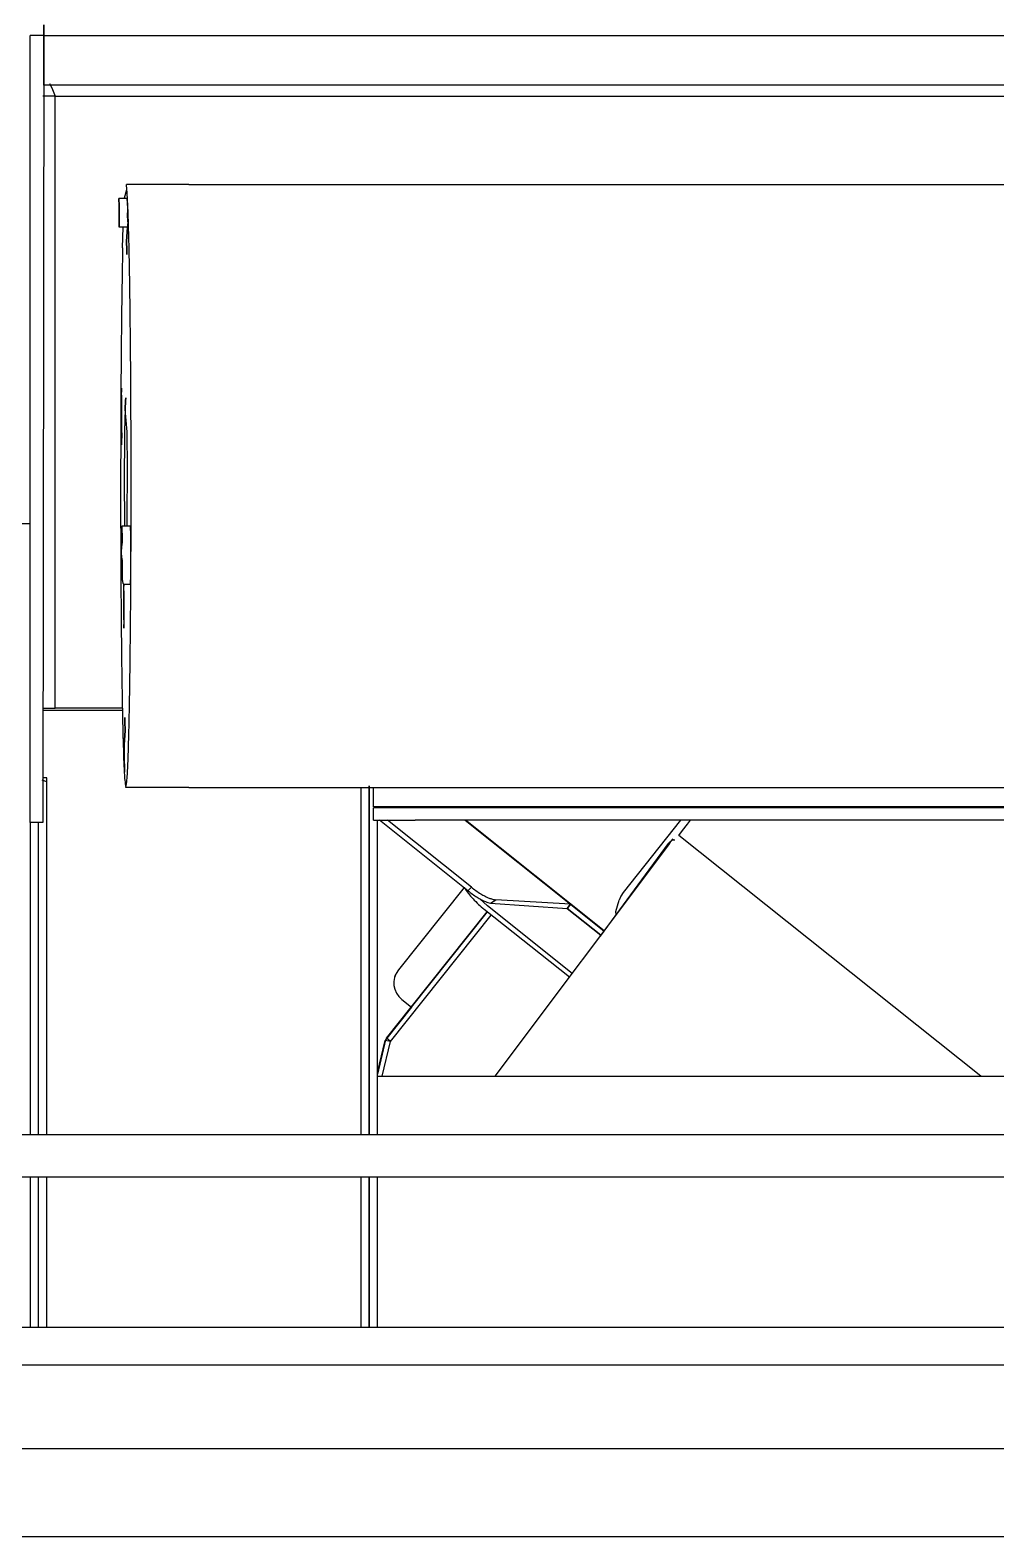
# Model space of a CAD drawing. Header units: millimetres. Extents: x -187347 to 135007, y -6415 to 292048.
# Drawn here: x -41807.7 to -41577, y 8772.2 to 9132 of the extents above; entities that cross this region are included whole.
import ezdxf

# ---------------------------------------------------------------- set-up
doc = ezdxf.new("R2010")
doc.units = ezdxf.units.MM
doc.header["$LTSCALE"] = 100
doc.layers.get('0').update_dxf_attribs({"lineweight": 18})
doc.layers.add('Layout Cabinplant', color=30, linetype='Continuous')

# ---------------------------------------------------------------- blocks, each defined once
blk = doc.blocks.new('CP_Giblet area_New')
at = {"color": 0, "linetype": 'Continuous'}
for p, q in [((149.06, -119.93), (1146.42, -119.93)), ((149.06, -140.93), (1146.42, -140.93)), ((149.06, -160.93), (1146.42, -160.93)), ((349.06, -169.93), (1117.42, -169.93)), ((548.06, -169.93), (548.06, -205.93)), ((548.06, -169.93), (548.06, -205.93)), ((550.06, -169.93), (550.06, -205.93)), ((550.06, -205.93), (550.06, -169.93)), ((552.06, -205.93), (552.06, -169.93)), ((627.06, -169.93), (627.06, -205.93)), ((629.06, -169.93), (629.06, -205.93)), ((631.06, -205.93), (631.06, -169.93)), ((1117.42, -205.93), (349.06, -205.93)), ((341.06, -215.93), (1081.42, -215.93)), ((548.06, -215.93), (548.06, -291.07)), ((548.06, -215.93), (548.06, -291.07)), ((550.06, -215.93), (550.06, -299.34)), ((550.06, -291.13), (550.06, -215.93)), ((552.06, -298.93), (552.06, -215.93)), ((627.06, -215.93), (627.06, -300.27)), ((629.06, -215.93), (629.06, -290.52)), ((631.06, -290.52), (631.06, -215.93)), ((548.06, -229.93), (312.86, -229.93)), ((403.99, -229.93), (476.12, -287.46)), ((520.01, -229.93), (478.51, -285.21)), ((546.98, -229.93), (544.99, -238.26)), ((546.98, -229.93), (544.99, -238.26)), ((546.2, -238.61), (548.06, -230.47)), ((548.06, -230.83), (546.3, -238.48)), ((544.99, -238.26), (520.91, -268.45)), ((544.99, -238.26), (520.91, -268.45)), ((539.97, -246.43), (546.2, -238.61)), ((545.97, -239.04), (540.03, -246.48)), ((544.99, -238.26), (546.3, -238.48)), ((544.99, -238.26), (545.97, -239.04)), ((540.03, -246.48), (521.89, -269.24)), ((521.89, -269.24), (540.03, -246.48)), ((542.31, -248.3), (539.97, -246.43)), ((501.58, -254.49), (521.83, -270.64)), ((502.26, -253.58), (522.59, -269.79)), ((527.42, -274.99), (543.1, -255.33)), ((478.69, -285.51), (494.91, -263.37)), ((527.11, -291.07), (493.98, -264.64)), ((493.98, -264.64), (527.11, -291.07)), ((502.02, -271.02), (493.99, -264.62)), ((502.77, -270.02), (494.73, -263.61)), ((494.73, -263.61), (502.77, -270.02)), ((491.18, -269.26), (490.36, -271.96)), ((491.1, -268.57), (491.18, -269.26)), ((489.45, -273.82), (489.94, -272.92)), ((489.94, -272.92), (490.36, -271.96)), ((502.77, -270.02), (502.02, -271.02)), ((502.02, -271.02), (502.77, -270.02)), ((502.02, -271.02), (519.81, -272.07)), ((502.02, -271.02), (527.16, -291.07)), ((527.16, -291.07), (502.02, -271.02)), ((521.11, -271.26), (502.77, -270.02)), ((521.11, -271.26), (519.81, -272.07)), ((521.83, -270.64), (523.64, -272.31)), ((475.69, -291.07), (489.45, -273.82)), ((525.66, -275.08), (526.49, -274.24)), ((525.66, -275.08), (545.7, -291.07)), ((526.49, -274.24), (547.58, -291.07)), ((476.12, -287.46), (475.23, -288.6)), ((478, -285.99), (477.46, -286.65)), ((478.51, -285.21), (478, -285.99)), ((207.06, -291.07), (539.06, -291.07)), ((474.04, -290.11), (473.3, -291.07)), ((475.23, -288.6), (474.04, -290.11)), ((549.06, -291.07), (539.06, -291.07)), ((549.06, -291.07), (549.06, -294.07)), ((550.06, -299.34), (550.06, -291.13)), ((627.76, -478.47), (628.06, -290.52)), ((628.06, -290.52), (631.06, -290.52)), ((631.06, -290.52), (631.06, -478.47)), ((161.56, -294.25), (549.06, -294.25)), ((207.06, -294.07), (539.06, -294.07)), ((539.06, -294.07), (549.06, -294.07)), ((549.06, -294.25), (549.06, -298.93)), ((593.19, -298.93), (343.23, -298.93)), ((593.19, -298.93), (608.19, -298.93)), ((627.06, -300.27), (627.06, -301.24)), ((627.06, -300.27), (628.22, -300.66)), ((627.06, -301.24), (628.06, -301.24)), ((608.52, -302.59), (608.55, -303.63)), ((608.55, -303.63), (608.52, -302.59)), ((608.55, -303.63), (608.58, -305.68)), ((608.58, -305.68), (608.55, -303.63)), ((608.58, -305.68), (608.6, -309.12)), ((608.6, -309.12), (608.58, -305.68)), ((608.37, -312.55), (608.6, -309.12)), ((608.6, -309.12), (608.37, -312.55)), ((608.4, -314.6), (608.37, -312.55)), ((608.37, -312.55), (608.4, -314.6)), ((608.43, -315.64), (608.4, -314.6)), ((608.4, -314.6), (608.43, -315.64)), ((628.06, -317.37), (609.02, -317.37)), ((609.03, -317.82), (625.06, -317.82)), ((627.36, -317.82), (625.06, -317.82)), ((625.06, -317.82), (625.06, -464.04)), ((628.06, -317.82), (627.36, -317.82)), ((608.7, -336.98), (608.61, -338.87)), ((608.78, -340.76), (608.7, -336.98)), ((608.61, -338.87), (608.59, -344.54)), ((608.76, -346.43), (608.78, -340.76)), ((608.59, -344.54), (608.71, -347.37)), ((607.11, -347.37), (608.71, -347.37)), ((608.71, -347.37), (608.76, -346.43)), ((609.11, -361.37), (607.11, -361.37)), ((607.85, -363.32), (607.83, -374.95)), ((607.87, -361.37), (607.85, -363.32)), ((608.53, -363.47), (608.51, -361.37)), ((1481.88, -361.96), (631.06, -361.96)), ((608.56, -371.02), (608.53, -363.47)), ((608.48, -383.98), (608.56, -371.02)), ((607.83, -374.95), (607.9, -383.86)), ((609.17, -383.15), (609.21, -381.4)), ((609.21, -381.4), (609.17, -383.15)), ((609.21, -381.4), (609.24, -380.76)), ((609.24, -380.76), (609.21, -381.4)), ((607.9, -383.86), (608.37, -389.28)), ((608.37, -389.28), (608.48, -383.98)), ((609.17, -383.15), (609.15, -387.47)), ((609.39, -386.17), (609.17, -383.15)), ((609.15, -387.47), (609.17, -391.81)), ((609.38, -390.03), (609.39, -386.17)), ((608.28, -391.21), (608.19, -391.93)), ((608.19, -391.93), (608.28, -391.21)), ((608.37, -389.28), (608.28, -391.21)), ((608.28, -391.21), (608.37, -389.28)), ((609.17, -391.81), (609.21, -393.59)), ((609.34, -392.95), (609.38, -390.03)), ((609.21, -393.59), (609.34, -392.95)), ((609.24, -394.24), (609.21, -393.59)), ((609.21, -393.59), (609.24, -394.24)), ((607.94, -426.23), (607.98, -427.27)), ((607.98, -427.27), (607.94, -426.23)), ((607.98, -427.27), (608.01, -429.32)), ((608.01, -429.32), (607.98, -427.27)), ((608.96, -427.75), (608.83, -432.75)), ((608.01, -429.32), (607.78, -432.75)), ((607.78, -432.75), (608.01, -429.32)), ((607.78, -432.75), (609.78, -432.75)), ((607.87, -439.57), (609.87, -439.57)), ((608.55, -439.75), (607.93, -441.75)), ((607.93, -441.75), (608.06, -442.93)), ((593.19, -442.93), (343.23, -442.93)), ((593.19, -442.93), (608.06, -442.93)), ((625.06, -464.04), (53.06, -464.04)), ((625.06, -464.04), (627.36, -464.04)), ((625.73, -465.59), (625.06, -464.04)), ((627.36, -464.04), (628.06, -464.04)), ((50.36, -466.64), (627.76, -466.64)), ((626.07, -466.34), (625.73, -465.59)), ((626.41, -467.04), (626.07, -466.34)), ((627.76, -466.64), (627.76, -478.47)), ((627.76, -478.47), (50.36, -478.47)), ((627.76, -478.47), (631.06, -478.47)), ((627.76, -481.07), (627.76, -478.47)), ((627.76, -478.47), (627.76, -481.07))]:
    blk.add_line(p, q, dxfattribs=at)
for start, end in [(321.436, 51.4211), (332.6829, 343.9316)]:
    blk.add_arc((539.19, -252.21), 5, start, end, dxfattribs=at)
for points in [[(545.97, -239.04), (546.13, -238.76), (546.3, -238.48)], [(527.37, -275.03), (526.39, -273.62), (525.28, -272.31), (523.98, -271), (522.59, -269.79)], [(525.66, -275.08), (524.58, -274.27), (523.45, -273.52), (522.94, -273.22), (522.41, -272.93), (521.94, -272.69), (521.45, -272.49), (520.64, -272.24), (519.81, -272.07)], [(526.49, -274.24), (525.41, -273.43), (524.28, -272.68), (523.77, -272.38), (523.24, -272.09), (522.76, -271.86), (522.28, -271.64), (521.7, -271.43), (521.11, -271.26)], [(477.09, -286.31), (477.25, -286.32), (477.41, -286.33), (477.58, -286.33), (477.74, -286.29), (477.99, -286.14), (478.21, -285.93), (478.45, -285.72), (478.69, -285.51)], [(608.19, -298.93), (607.94, -300.69), (607.8, -302.46), (607.7, -304.62), (607.62, -306.78), (607.53, -309.73), (607.45, -312.69), (607.37, -316.35), (607.3, -320.02), (607.23, -324.32), (607.17, -328.61), (607.12, -333.43), (607.07, -338.25), (607.03, -343.47), (606.99, -348.69), (606.97, -354.18), (606.95, -359.67), (606.94, -365.3), (606.93, -370.93), (606.94, -376.57), (606.95, -382.2), (606.97, -387.69), (606.99, -393.18), (607.03, -398.4), (607.07, -403.62), (607.12, -408.44), (607.17, -413.25), (607.23, -417.55), (607.3, -421.85), (607.37, -425.51), (607.45, -429.18), (607.53, -432.14), (607.62, -435.09), (607.7, -437.25), (607.8, -439.41), (607.91, -441.17), (608.06, -442.93)], [(608.96, -427.75), (609.11, -419.65), (609.23, -411.55), (609.28, -406.72), (609.32, -401.89), (609.36, -396.68), (609.39, -391.48), (609.42, -386.03), (609.43, -380.58), (609.44, -375.01), (609.45, -369.45), (609.44, -363.9), (609.43, -358.35), (609.41, -352.95), (609.38, -347.56), (609.34, -342.44), (609.3, -337.32), (609.25, -332.61), (609.2, -327.89), (609.14, -323.7), (609.07, -319.5), (609, -315.92), (608.92, -312.34), (608.84, -309.46), (608.75, -306.58), (608.68, -304.47), (608.57, -302.37), (608.44, -300.64), (608.19, -298.93)], [(607.11, -347.37), (607.09, -347.66), (607.08, -347.94), (607.05, -348.41), (607.04, -348.88), (607.02, -349.44), (607.01, -350.01), (607.01, -350.67), (607, -351.33), (606.99, -352.07), (606.99, -352.81), (606.99, -353.59), (606.99, -354.37), (606.99, -355.15), (606.99, -355.93), (606.99, -356.67), (607, -357.41), (607.01, -358.07), (607.01, -358.73), (607.02, -359.3), (607.04, -359.86), (607.05, -360.33), (607.08, -360.8), (607.09, -361.08), (607.11, -361.37)], [(608.71, -347.37), (608.8, -347.66), (608.88, -347.94), (608.97, -348.41), (609.01, -348.88), (609.02, -349.44), (609.01, -350.01), (609.01, -350.67), (609, -351.33), (608.98, -352.07), (608.99, -352.81), (609.08, -353.53), (609.18, -354.24), (609.23, -355.01), (609.21, -355.78), (609.12, -356.58), (609.03, -357.39), (609.01, -358.06), (609.01, -358.73), (609.02, -359.3), (609.04, -359.86), (609.05, -360.33), (609.08, -360.8), (609.09, -361.08), (609.11, -361.37)], [(607.78, -432.75), (607.68, -433.65), (607.73, -434.54), (607.79, -435.43), (607.77, -436.04), (607.74, -436.65), (607.73, -437.18), (607.75, -437.71), (607.79, -438.14), (607.82, -438.58), (607.84, -438.9), (607.85, -439.22), (607.86, -439.4), (607.87, -439.57)], [(609.87, -439.57), (609.86, -439.4), (609.85, -439.22), (609.84, -438.9), (609.83, -438.58), (609.82, -438.14), (609.81, -437.7), (609.81, -437.17), (609.8, -436.64), (609.79, -436.04), (609.79, -435.43), (609.78, -434.09), (609.78, -432.75)], [(609.78, -432.75), (609.78, -434.09), (609.79, -435.43), (609.79, -436.04), (609.8, -436.64), (609.81, -437.17), (609.81, -437.7), (609.82, -438.14), (609.83, -438.58), (609.84, -438.9), (609.85, -439.22), (609.86, -439.4), (609.87, -439.57)]]:
    blk.add_spline(points, degree=3, dxfattribs=at)

msp = doc.modelspace()

# ---------------------------------------------------------------- block references
at = {"layer": 'Layout Cabinplant', "rotation": 180}
msp.add_blockref('CP_Giblet area_New', (-41176.61, 8652.23, 0), dxfattribs=at)

doc.saveas('drawing.dxf')
